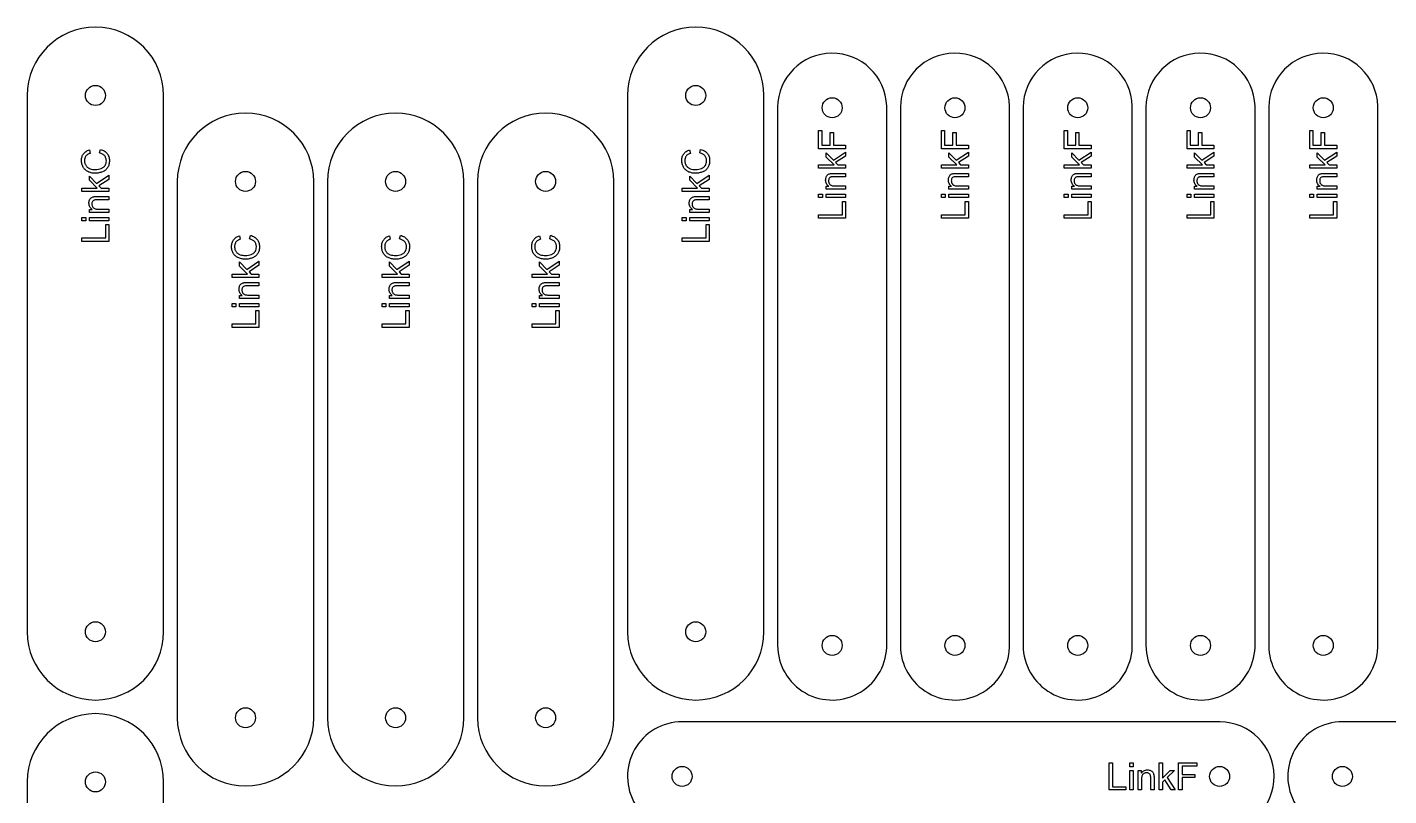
# Model space of a CAD drawing. Header units: millimetres. Extents: x 18 to 1181, y 18 to 1181.
# Drawn here: x 18 to 617, y 580 to 917 of the extents above; entities that cross this region are included whole.
import ezdxf

# ---------------------------------------------------------------- set-up
doc = ezdxf.new("R2010")
doc.units = ezdxf.units.MM
doc.layers.add('cut', color=5, linetype='Continuous', true_color=0x0000ff)
doc.layers.add('line engraving', color=1, linetype='Continuous', true_color=0xff0000)

msp = doc.modelspace()

# ---------------------------------------------------------------- linework, layer by layer
at = {"layer": 'cut', "color": 5, "true_color": 0x0000ff}
for points in [[(78, 887.4, 1), (18, 887.4), (18, 651.6, 1), (78, 651.6)], [(342, 887.4, 1), (282, 887.4), (282, 651.6, 1), (342, 651.6)], [(348, 645.6, 1.015779), (395.99, 646.35), (395.99, 882.73, 0.980982), (348, 882.2)], [(402, 645.6, 1.015779), (449.99, 646.35), (449.99, 882.73, 0.980982), (402, 882.2)], [(456, 645.6, 1.015779), (503.99, 646.35), (503.99, 882.73, 0.980982), (456, 882.2)], [(510, 645.6, 1.015779), (557.99, 646.35), (557.99, 882.73, 0.980982), (510, 882.2)], [(564, 645.6, 1.015779), (611.99, 646.35), (611.99, 882.73, 0.980982), (564, 882.2)], [(144, 849.6, 1), (84, 849.6), (84, 613.8, 1), (144, 613.8)], [(210, 849.6, 1), (150, 849.6), (150, 613.8, 1), (210, 613.8)], [(276, 849.6, 1), (216, 849.6), (216, 613.8, 1), (276, 613.8)], [(78, 585.6, 1), (18, 585.6), (18, 349.8, 1), (78, 349.8)], [(306, 612, 1.015779), (306.75, 564.01), (543.13, 564.01, 0.980982), (542.6, 612)], [(596.4, 612, 1.015779), (597.15, 564.01), (833.53, 564.01, 0.980982), (833, 612)]]:
    msp.add_lwpolyline(points, format="xyb", close=True, dxfattribs=at)
for centre in [(48, 887.4), (312, 887.4), (372, 882), (426, 882), (480, 882), (534, 882), (588, 882), (114, 849.6), (180, 849.6), (246, 849.6), (48, 651.6), (312, 651.6), (372, 645.6), (426, 645.6), (480, 645.6), (534, 645.6), (588, 645.6), (114, 613.8), (180, 613.8), (246, 613.8), (48, 585.6), (306, 588), (542.4, 588), (596.4, 588)]:
    msp.add_circle(centre, 4.4, dxfattribs=at)
at = {"layer": 'line engraving', "color": 1, "true_color": 0xff0000}
for points in [[(377.93, 863.94), (366.07, 863.94), (366.07, 871.94), (367.47, 871.94), (367.47, 865.51), (371.14, 865.51), (371.14, 871.08), (372.54, 871.08), (372.54, 865.51), (377.93, 865.51), (377.93, 863.94)], [(431.93, 863.94), (420.07, 863.94), (420.07, 871.94), (421.47, 871.94), (421.47, 865.51), (425.14, 865.51), (425.14, 871.08), (426.54, 871.08), (426.54, 865.51), (431.93, 865.51), (431.93, 863.94)], [(485.93, 863.94), (474.07, 863.94), (474.07, 871.94), (475.47, 871.94), (475.47, 865.51), (479.14, 865.51), (479.14, 871.08), (480.54, 871.08), (480.54, 865.51), (485.93, 865.51), (485.93, 863.94)], [(539.93, 863.94), (528.07, 863.94), (528.07, 871.94), (529.47, 871.94), (529.47, 865.51), (533.14, 865.51), (533.14, 871.08), (534.54, 871.08), (534.54, 865.51), (539.93, 865.51), (539.93, 863.94)], [(593.93, 863.94), (582.07, 863.94), (582.07, 871.94), (583.47, 871.94), (583.47, 865.51), (587.14, 865.51), (587.14, 871.08), (588.54, 871.08), (588.54, 865.51), (593.93, 865.51), (593.93, 863.94)], [(49.77, 862.12), (50.17, 863.69), (50.64, 863.56), (51.08, 863.4), (51.49, 863.21), (51.87, 863), (52.23, 862.77), (52.55, 862.51), (52.85, 862.23), (53.12, 861.92), (53.35, 861.59), (53.56, 861.24), (53.74, 860.88), (53.88, 860.49), (53.99, 860.09), (54.07, 859.67), (54.12, 859.24), (54.13, 858.78), (54.12, 858.32), (54.08, 857.87), (54.02, 857.45), (53.94, 857.05), (53.83, 856.67), (53.69, 856.31), (53.53, 855.98), (53.35, 855.67), (53.15, 855.37), (52.92, 855.1), (52.67, 854.85), (52.4, 854.61), (52.1, 854.39), (51.79, 854.19), (51.45, 854), (51.09, 853.84), (50.72, 853.69), (50.34, 853.56), (49.95, 853.46), (49.56, 853.37), (49.15, 853.3), (48.75, 853.25), (48.33, 853.22), (47.91, 853.21), (47.46, 853.22), (47.01, 853.25), (46.59, 853.31), (46.18, 853.39), (45.78, 853.49), (45.4, 853.61), (45.03, 853.75), (44.68, 853.92), (44.34, 854.1), (44.03, 854.31), (43.74, 854.53), (43.47, 854.78), (43.21, 855.04), (42.98, 855.32), (42.77, 855.62), (42.58, 855.93), (42.42, 856.26), (42.27, 856.6), (42.15, 856.95), (42.05, 857.3), (41.97, 857.67), (41.91, 858.04), (41.88, 858.42), (41.87, 858.81), (41.88, 859.24), (41.92, 859.66), (42, 860.06), (42.09, 860.45), (42.22, 860.81), (42.38, 861.16), (42.56, 861.49), (42.77, 861.8), (43.01, 862.09), (43.27, 862.36), (43.56, 862.61), (43.86, 862.83), (44.19, 863.03), (44.55, 863.21), (44.92, 863.36), (45.32, 863.49), (45.69, 861.95), (45.37, 861.84), (45.08, 861.72), (44.81, 861.59), (44.57, 861.44), (44.34, 861.29), (44.14, 861.12), (43.96, 860.94), (43.8, 860.75), (43.66, 860.55), (43.54, 860.33), (43.44, 860.1), (43.36, 859.86), (43.29, 859.61), (43.25, 859.35), (43.22, 859.07), (43.21, 858.78), (43.22, 858.44), (43.25, 858.12), (43.3, 857.81), (43.37, 857.52), (43.47, 857.24), (43.58, 856.98), (43.71, 856.73), (43.87, 856.49), (44.04, 856.27), (44.22, 856.07), (44.42, 855.88), (44.63, 855.71), (44.86, 855.56), (45.1, 855.42), (45.36, 855.3), (45.63, 855.2), (46.18, 855.04), (46.75, 854.92), (47.32, 854.85), (47.9, 854.83), (48.64, 854.86), (49.32, 854.94), (49.96, 855.08), (50.54, 855.27), (50.82, 855.39), (51.07, 855.52), (51.31, 855.67), (51.53, 855.83), (51.73, 856.01), (51.92, 856.21), (52.08, 856.42), (52.23, 856.64), (52.48, 857.11), (52.65, 857.61), (52.75, 858.12), (52.79, 858.65), (52.78, 858.98), (52.74, 859.29), (52.68, 859.59), (52.6, 859.87), (52.49, 860.14), (52.36, 860.4), (52.21, 860.65), (52.03, 860.89), (51.83, 861.11), (51.6, 861.31), (51.35, 861.49), (51.08, 861.65), (50.79, 861.8), (50.47, 861.93), (50.13, 862.03), (49.77, 862.12)], [(313.77, 862.12), (314.17, 863.69), (314.64, 863.56), (315.08, 863.4), (315.49, 863.21), (315.87, 863), (316.23, 862.77), (316.55, 862.51), (316.85, 862.23), (317.12, 861.92), (317.35, 861.59), (317.56, 861.24), (317.74, 860.88), (317.88, 860.49), (317.99, 860.09), (318.07, 859.67), (318.12, 859.24), (318.13, 858.78), (318.12, 858.32), (318.08, 857.87), (318.02, 857.45), (317.94, 857.05), (317.83, 856.67), (317.69, 856.31), (317.53, 855.98), (317.35, 855.67), (317.15, 855.37), (316.92, 855.1), (316.67, 854.85), (316.4, 854.61), (316.1, 854.39), (315.79, 854.19), (315.45, 854), (315.09, 853.84), (314.72, 853.69), (314.34, 853.56), (313.95, 853.46), (313.56, 853.37), (313.15, 853.3), (312.75, 853.25), (312.33, 853.22), (311.91, 853.21), (311.46, 853.22), (311.01, 853.25), (310.59, 853.31), (310.18, 853.39), (309.78, 853.49), (309.4, 853.61), (309.03, 853.75), (308.68, 853.92), (308.34, 854.1), (308.03, 854.31), (307.74, 854.53), (307.47, 854.78), (307.21, 855.04), (306.98, 855.32), (306.77, 855.62), (306.58, 855.93), (306.42, 856.26), (306.27, 856.6), (306.15, 856.95), (306.05, 857.3), (305.97, 857.67), (305.91, 858.04), (305.88, 858.42), (305.87, 858.81), (305.88, 859.24), (305.92, 859.66), (306, 860.06), (306.09, 860.45), (306.22, 860.81), (306.38, 861.16), (306.56, 861.49), (306.77, 861.8), (307.01, 862.09), (307.27, 862.36), (307.56, 862.61), (307.86, 862.83), (308.19, 863.03), (308.55, 863.21), (308.92, 863.36), (309.32, 863.49), (309.69, 861.95), (309.37, 861.84), (309.08, 861.72), (308.81, 861.59), (308.57, 861.44), (308.34, 861.29), (308.14, 861.12), (307.96, 860.94), (307.8, 860.75), (307.66, 860.55), (307.54, 860.33), (307.44, 860.1), (307.36, 859.86), (307.29, 859.61), (307.25, 859.35), (307.22, 859.07), (307.21, 858.78), (307.22, 858.44), (307.25, 858.12), (307.3, 857.81), (307.37, 857.52), (307.47, 857.24), (307.58, 856.98), (307.71, 856.73), (307.87, 856.49), (308.04, 856.27), (308.22, 856.07), (308.42, 855.88), (308.63, 855.71), (308.86, 855.56), (309.1, 855.42), (309.36, 855.3), (309.63, 855.2), (310.18, 855.04), (310.75, 854.92), (311.32, 854.85), (311.9, 854.83), (312.64, 854.86), (313.32, 854.94), (313.96, 855.08), (314.54, 855.27), (314.82, 855.39), (315.07, 855.52), (315.31, 855.67), (315.53, 855.83), (315.73, 856.01), (315.92, 856.21), (316.08, 856.42), (316.23, 856.64), (316.48, 857.11), (316.65, 857.61), (316.75, 858.12), (316.79, 858.65), (316.78, 858.98), (316.74, 859.29), (316.68, 859.59), (316.6, 859.87), (316.49, 860.14), (316.36, 860.4), (316.21, 860.65), (316.03, 860.89), (315.83, 861.11), (315.6, 861.31), (315.35, 861.49), (315.08, 861.65), (314.79, 861.8), (314.47, 861.93), (314.13, 862.03), (313.77, 862.12)], [(377.93, 855.4), (366.07, 855.4), (366.07, 856.86), (372.83, 856.86), (369.34, 860.3), (369.34, 862.19), (372.53, 858.9), (377.93, 862.52), (377.93, 860.72), (373.54, 857.88), (374.52, 856.86), (377.93, 856.86), (377.93, 855.4)], [(431.93, 855.4), (420.07, 855.4), (420.07, 856.86), (426.83, 856.86), (423.34, 860.3), (423.34, 862.19), (426.53, 858.9), (431.93, 862.52), (431.93, 860.72), (427.54, 857.88), (428.52, 856.86), (431.93, 856.86), (431.93, 855.4)], [(485.93, 855.4), (474.07, 855.4), (474.07, 856.86), (480.83, 856.86), (477.34, 860.3), (477.34, 862.19), (480.53, 858.9), (485.93, 862.52), (485.93, 860.72), (481.54, 857.88), (482.52, 856.86), (485.93, 856.86), (485.93, 855.4)], [(539.93, 855.4), (528.07, 855.4), (528.07, 856.86), (534.83, 856.86), (531.34, 860.3), (531.34, 862.19), (534.53, 858.9), (539.93, 862.52), (539.93, 860.72), (535.54, 857.88), (536.52, 856.86), (539.93, 856.86), (539.93, 855.4)], [(593.93, 855.4), (582.07, 855.4), (582.07, 856.86), (588.83, 856.86), (585.34, 860.3), (585.34, 862.19), (588.53, 858.9), (593.93, 862.52), (593.93, 860.72), (589.54, 857.88), (590.52, 856.86), (593.93, 856.86), (593.93, 855.4)], [(53.93, 845.2), (42.07, 845.2), (42.07, 846.66), (48.83, 846.66), (45.34, 850.1), (45.34, 851.99), (48.53, 848.7), (53.93, 852.32), (53.93, 850.52), (49.54, 847.68), (50.52, 846.66), (53.93, 846.66), (53.93, 845.2)], [(317.93, 845.2), (306.07, 845.2), (306.07, 846.66), (312.83, 846.66), (309.34, 850.1), (309.34, 851.99), (312.53, 848.7), (317.93, 852.32), (317.93, 850.52), (313.54, 847.68), (314.52, 846.66), (317.93, 846.66), (317.93, 845.2)], [(377.93, 846.18), (369.34, 846.18), (369.34, 847.49), (370.56, 847.49), (370.23, 847.74), (369.94, 848.02), (369.7, 848.32), (369.5, 848.65), (369.34, 849), (369.23, 849.38), (369.17, 849.79), (369.14, 850.22), (369.16, 850.6), (369.21, 850.97), (369.3, 851.32), (369.42, 851.65), (369.57, 851.96), (369.75, 852.22), (369.94, 852.44), (370.16, 852.63), (370.39, 852.78), (370.65, 852.9), (370.93, 853), (371.23, 853.08), (371.47, 853.11), (371.79, 853.14), (372.18, 853.16), (372.65, 853.16), (377.93, 853.16), (377.93, 851.7), (372.7, 851.7), (372.29, 851.69), (371.93, 851.66), (371.62, 851.61), (371.37, 851.53), (371.16, 851.43), (370.98, 851.3), (370.81, 851.13), (370.67, 850.93), (370.55, 850.71), (370.47, 850.46), (370.42, 850.2), (370.41, 849.92), (370.42, 849.69), (370.44, 849.47), (370.49, 849.25), (370.55, 849.05), (370.64, 848.85), (370.74, 848.66), (370.86, 848.48), (371, 848.31), (371.16, 848.15), (371.36, 848.02), (371.59, 847.9), (371.85, 847.8), (372.15, 847.73), (372.48, 847.68), (372.84, 847.65), (373.24, 847.64), (377.93, 847.64), (377.93, 846.18)], [(431.93, 846.18), (423.34, 846.18), (423.34, 847.49), (424.56, 847.49), (424.23, 847.74), (423.94, 848.02), (423.7, 848.32), (423.5, 848.65), (423.34, 849), (423.23, 849.38), (423.17, 849.79), (423.14, 850.22), (423.16, 850.6), (423.21, 850.97), (423.3, 851.32), (423.42, 851.65), (423.57, 851.96), (423.75, 852.22), (423.94, 852.44), (424.16, 852.63), (424.39, 852.78), (424.65, 852.9), (424.93, 853), (425.23, 853.08), (425.47, 853.11), (425.79, 853.14), (426.18, 853.16), (426.65, 853.16), (431.93, 853.16), (431.93, 851.7), (426.7, 851.7), (426.29, 851.69), (425.93, 851.66), (425.62, 851.61), (425.37, 851.53), (425.16, 851.43), (424.98, 851.3), (424.81, 851.13), (424.67, 850.93), (424.55, 850.71), (424.47, 850.46), (424.42, 850.2), (424.41, 849.92), (424.42, 849.69), (424.44, 849.47), (424.49, 849.25), (424.55, 849.05), (424.64, 848.85), (424.74, 848.66), (424.86, 848.48), (425, 848.31), (425.16, 848.15), (425.36, 848.02), (425.59, 847.9), (425.85, 847.8), (426.15, 847.73), (426.48, 847.68), (426.84, 847.65), (427.24, 847.64), (431.93, 847.64), (431.93, 846.18)], [(485.93, 846.18), (477.34, 846.18), (477.34, 847.49), (478.56, 847.49), (478.23, 847.74), (477.94, 848.02), (477.7, 848.32), (477.5, 848.65), (477.34, 849), (477.23, 849.38), (477.17, 849.79), (477.14, 850.22), (477.16, 850.6), (477.21, 850.97), (477.3, 851.32), (477.42, 851.65), (477.57, 851.96), (477.75, 852.22), (477.94, 852.44), (478.16, 852.63), (478.39, 852.78), (478.65, 852.9), (478.93, 853), (479.23, 853.08), (479.47, 853.11), (479.79, 853.14), (480.18, 853.16), (480.65, 853.16), (485.93, 853.16), (485.93, 851.7), (480.7, 851.7), (480.29, 851.69), (479.93, 851.66), (479.62, 851.61), (479.37, 851.53), (479.16, 851.43), (478.98, 851.3), (478.81, 851.13), (478.67, 850.93), (478.55, 850.71), (478.47, 850.46), (478.42, 850.2), (478.41, 849.92), (478.42, 849.69), (478.44, 849.47), (478.49, 849.25), (478.55, 849.05), (478.64, 848.85), (478.74, 848.66), (478.86, 848.48), (479, 848.31), (479.16, 848.15), (479.36, 848.02), (479.59, 847.9), (479.85, 847.8), (480.15, 847.73), (480.48, 847.68), (480.84, 847.65), (481.24, 847.64), (485.93, 847.64), (485.93, 846.18)], [(539.93, 846.18), (531.34, 846.18), (531.34, 847.49), (532.56, 847.49), (532.23, 847.74), (531.94, 848.02), (531.7, 848.32), (531.5, 848.65), (531.34, 849), (531.23, 849.38), (531.17, 849.79), (531.14, 850.22), (531.16, 850.6), (531.21, 850.97), (531.3, 851.32), (531.42, 851.65), (531.57, 851.96), (531.75, 852.22), (531.94, 852.44), (532.16, 852.63), (532.39, 852.78), (532.65, 852.9), (532.93, 853), (533.23, 853.08), (533.47, 853.11), (533.79, 853.14), (534.18, 853.16), (534.65, 853.16), (539.93, 853.16), (539.93, 851.7), (534.7, 851.7), (534.29, 851.69), (533.93, 851.66), (533.62, 851.61), (533.37, 851.53), (533.16, 851.43), (532.98, 851.3), (532.81, 851.13), (532.67, 850.93), (532.55, 850.71), (532.47, 850.46), (532.42, 850.2), (532.41, 849.92), (532.42, 849.69), (532.44, 849.47), (532.49, 849.25), (532.55, 849.05), (532.64, 848.85), (532.74, 848.66), (532.86, 848.48), (533, 848.31), (533.16, 848.15), (533.36, 848.02), (533.59, 847.9), (533.85, 847.8), (534.15, 847.73), (534.48, 847.68), (534.84, 847.65), (535.24, 847.64), (539.93, 847.64), (539.93, 846.18)], [(593.93, 846.18), (585.34, 846.18), (585.34, 847.49), (586.56, 847.49), (586.23, 847.74), (585.94, 848.02), (585.7, 848.32), (585.5, 848.65), (585.34, 849), (585.23, 849.38), (585.17, 849.79), (585.14, 850.22), (585.16, 850.6), (585.21, 850.97), (585.3, 851.32), (585.42, 851.65), (585.57, 851.96), (585.75, 852.22), (585.94, 852.44), (586.16, 852.63), (586.39, 852.78), (586.65, 852.9), (586.93, 853), (587.23, 853.08), (587.47, 853.11), (587.79, 853.14), (588.18, 853.16), (588.65, 853.16), (593.93, 853.16), (593.93, 851.7), (588.7, 851.7), (588.29, 851.69), (587.93, 851.66), (587.62, 851.61), (587.37, 851.53), (587.16, 851.43), (586.98, 851.3), (586.81, 851.13), (586.67, 850.93), (586.55, 850.71), (586.47, 850.46), (586.42, 850.2), (586.41, 849.92), (586.42, 849.69), (586.44, 849.47), (586.49, 849.25), (586.55, 849.05), (586.64, 848.85), (586.74, 848.66), (586.86, 848.48), (587, 848.31), (587.16, 848.15), (587.36, 848.02), (587.59, 847.9), (587.85, 847.8), (588.15, 847.73), (588.48, 847.68), (588.84, 847.65), (589.24, 847.64), (593.93, 847.64), (593.93, 846.18)], [(53.93, 835.98), (45.34, 835.98), (45.34, 837.29), (46.56, 837.29), (46.23, 837.54), (45.94, 837.82), (45.7, 838.12), (45.5, 838.45), (45.34, 838.8), (45.23, 839.18), (45.17, 839.59), (45.14, 840.02), (45.16, 840.4), (45.21, 840.77), (45.3, 841.12), (45.42, 841.45), (45.57, 841.76), (45.75, 842.02), (45.94, 842.24), (46.16, 842.43), (46.39, 842.58), (46.65, 842.7), (46.93, 842.8), (47.23, 842.88), (47.47, 842.92), (47.79, 842.94), (48.18, 842.96), (48.65, 842.96), (53.93, 842.96), (53.93, 841.5), (48.7, 841.5), (48.29, 841.49), (47.93, 841.46), (47.62, 841.41), (47.37, 841.33), (47.16, 841.23), (46.98, 841.1), (46.81, 840.93), (46.67, 840.73), (46.55, 840.51), (46.47, 840.26), (46.42, 840), (46.41, 839.72), (46.42, 839.49), (46.44, 839.27), (46.49, 839.05), (46.55, 838.85), (46.64, 838.65), (46.74, 838.46), (46.86, 838.28), (47, 838.11), (47.16, 837.95), (47.36, 837.82), (47.59, 837.7), (47.85, 837.6), (48.15, 837.53), (48.48, 837.48), (48.84, 837.45), (49.24, 837.44), (53.93, 837.44), (53.93, 835.98)], [(317.93, 835.98), (309.34, 835.98), (309.34, 837.29), (310.56, 837.29), (310.23, 837.54), (309.94, 837.82), (309.7, 838.12), (309.5, 838.45), (309.34, 838.8), (309.23, 839.18), (309.17, 839.59), (309.14, 840.02), (309.16, 840.4), (309.21, 840.77), (309.3, 841.12), (309.42, 841.45), (309.57, 841.76), (309.75, 842.02), (309.94, 842.24), (310.16, 842.43), (310.39, 842.58), (310.65, 842.7), (310.93, 842.8), (311.23, 842.88), (311.47, 842.92), (311.79, 842.94), (312.18, 842.96), (312.65, 842.96), (317.93, 842.96), (317.93, 841.5), (312.7, 841.5), (312.29, 841.49), (311.93, 841.46), (311.62, 841.41), (311.37, 841.33), (311.16, 841.23), (310.98, 841.1), (310.81, 840.93), (310.67, 840.73), (310.55, 840.51), (310.47, 840.26), (310.42, 840), (310.41, 839.72), (310.42, 839.49), (310.44, 839.27), (310.49, 839.05), (310.55, 838.85), (310.64, 838.65), (310.74, 838.46), (310.86, 838.28), (311, 838.11), (311.16, 837.95), (311.36, 837.82), (311.59, 837.7), (311.85, 837.6), (312.15, 837.53), (312.48, 837.48), (312.84, 837.45), (313.24, 837.44), (317.93, 837.44), (317.93, 835.98)], [(367.74, 842.51), (366.07, 842.51), (366.07, 843.96), (367.74, 843.96), (367.74, 842.51)], [(377.93, 833.41), (366.07, 833.41), (366.07, 834.97), (376.53, 834.97), (376.53, 840.82), (377.93, 840.82), (377.93, 833.41)], [(377.93, 842.51), (369.34, 842.51), (369.34, 843.96), (377.93, 843.96), (377.93, 842.51)], [(421.74, 842.51), (420.07, 842.51), (420.07, 843.96), (421.74, 843.96), (421.74, 842.51)], [(431.93, 833.41), (420.07, 833.41), (420.07, 834.97), (430.53, 834.97), (430.53, 840.82), (431.93, 840.82), (431.93, 833.41)], [(431.93, 842.51), (423.34, 842.51), (423.34, 843.96), (431.93, 843.96), (431.93, 842.51)], [(475.74, 842.51), (474.07, 842.51), (474.07, 843.96), (475.74, 843.96), (475.74, 842.51)], [(485.93, 833.41), (474.07, 833.41), (474.07, 834.97), (484.53, 834.97), (484.53, 840.82), (485.93, 840.82), (485.93, 833.41)], [(485.93, 842.51), (477.34, 842.51), (477.34, 843.96), (485.93, 843.96), (485.93, 842.51)], [(529.75, 842.51), (528.07, 842.51), (528.07, 843.96), (529.75, 843.96), (529.75, 842.51)], [(539.93, 833.41), (528.07, 833.41), (528.07, 834.97), (538.53, 834.97), (538.53, 840.82), (539.93, 840.82), (539.93, 833.41)], [(539.93, 842.51), (531.34, 842.51), (531.34, 843.96), (539.93, 843.96), (539.93, 842.51)], [(583.75, 842.51), (582.07, 842.51), (582.07, 843.96), (583.75, 843.96), (583.75, 842.51)], [(593.93, 833.41), (582.07, 833.41), (582.07, 834.97), (592.53, 834.97), (592.53, 840.82), (593.93, 840.82), (593.93, 833.41)], [(593.93, 842.51), (585.34, 842.51), (585.34, 843.96), (593.93, 843.96), (593.93, 842.51)], [(43.74, 832.31), (42.07, 832.31), (42.07, 833.76), (43.74, 833.76), (43.74, 832.31)], [(53.93, 832.31), (45.34, 832.31), (45.34, 833.76), (53.93, 833.76), (53.93, 832.31)], [(307.74, 832.31), (306.07, 832.31), (306.07, 833.76), (307.74, 833.76), (307.74, 832.31)], [(317.93, 832.31), (309.34, 832.31), (309.34, 833.76), (317.93, 833.76), (317.93, 832.31)], [(53.93, 823.21), (42.07, 823.21), (42.07, 824.78), (52.53, 824.78), (52.53, 830.62), (53.93, 830.62), (53.93, 823.21)], [(317.93, 823.21), (306.07, 823.21), (306.07, 824.78), (316.53, 824.78), (316.53, 830.62), (317.93, 830.62), (317.93, 823.21)], [(115.77, 824.32), (116.17, 825.89), (116.64, 825.76), (117.08, 825.6), (117.49, 825.41), (117.87, 825.2), (118.23, 824.97), (118.55, 824.71), (118.85, 824.43), (119.12, 824.12), (119.35, 823.79), (119.56, 823.44), (119.74, 823.08), (119.88, 822.69), (119.99, 822.29), (120.07, 821.87), (120.12, 821.44), (120.13, 820.98), (120.12, 820.52), (120.08, 820.07), (120.02, 819.65), (119.94, 819.25), (119.83, 818.87), (119.69, 818.51), (119.53, 818.18), (119.35, 817.87), (119.15, 817.57), (118.92, 817.3), (118.67, 817.05), (118.4, 816.81), (118.1, 816.59), (117.79, 816.39), (117.45, 816.2), (117.09, 816.04), (116.72, 815.89), (116.34, 815.76), (115.95, 815.66), (115.56, 815.57), (115.15, 815.5), (114.75, 815.45), (114.33, 815.42), (113.91, 815.41), (113.46, 815.42), (113.01, 815.45), (112.59, 815.51), (112.18, 815.59), (111.78, 815.69), (111.4, 815.81), (111.03, 815.95), (110.68, 816.12), (110.34, 816.3), (110.03, 816.51), (109.74, 816.73), (109.47, 816.98), (109.21, 817.24), (108.98, 817.52), (108.77, 817.82), (108.58, 818.13), (108.42, 818.46), (108.27, 818.8), (108.15, 819.15), (108.05, 819.5), (107.97, 819.87), (107.91, 820.24), (107.88, 820.62), (107.87, 821.01), (107.88, 821.44), (107.92, 821.86), (108, 822.26), (108.09, 822.65), (108.22, 823.01), (108.38, 823.36), (108.56, 823.69), (108.77, 824), (109.01, 824.29), (109.27, 824.56), (109.56, 824.81), (109.86, 825.03), (110.19, 825.23), (110.55, 825.41), (110.92, 825.56), (111.32, 825.69), (111.69, 824.15), (111.37, 824.04), (111.08, 823.92), (110.81, 823.79), (110.57, 823.64), (110.34, 823.49), (110.14, 823.32), (109.96, 823.14), (109.8, 822.95), (109.66, 822.75), (109.54, 822.53), (109.44, 822.3), (109.36, 822.06), (109.29, 821.81), (109.25, 821.55), (109.22, 821.27), (109.21, 820.98), (109.22, 820.64), (109.25, 820.32), (109.3, 820.01), (109.37, 819.72), (109.47, 819.44), (109.58, 819.18), (109.71, 818.93), (109.87, 818.69), (110.04, 818.47), (110.22, 818.27), (110.42, 818.08), (110.63, 817.91), (110.86, 817.76), (111.1, 817.62), (111.36, 817.5), (111.63, 817.4), (112.18, 817.24), (112.75, 817.12), (113.32, 817.05), (113.9, 817.03), (114.64, 817.06), (115.32, 817.14), (115.96, 817.28), (116.54, 817.47), (116.82, 817.59), (117.07, 817.72), (117.31, 817.87), (117.53, 818.03), (117.73, 818.21), (117.92, 818.41), (118.08, 818.62), (118.23, 818.84), (118.48, 819.31), (118.65, 819.81), (118.75, 820.32), (118.79, 820.85), (118.78, 821.18), (118.74, 821.49), (118.68, 821.79), (118.6, 822.07), (118.49, 822.34), (118.36, 822.6), (118.21, 822.85), (118.03, 823.09), (117.83, 823.31), (117.6, 823.51), (117.35, 823.69), (117.08, 823.85), (116.79, 824), (116.47, 824.13), (116.13, 824.23), (115.77, 824.32)], [(181.77, 824.32), (182.17, 825.89), (182.64, 825.76), (183.08, 825.6), (183.49, 825.41), (183.87, 825.2), (184.23, 824.97), (184.55, 824.71), (184.85, 824.43), (185.12, 824.12), (185.35, 823.79), (185.56, 823.44), (185.74, 823.08), (185.88, 822.69), (185.99, 822.29), (186.07, 821.87), (186.12, 821.44), (186.13, 820.98), (186.12, 820.52), (186.08, 820.07), (186.02, 819.65), (185.94, 819.25), (185.83, 818.87), (185.69, 818.51), (185.53, 818.18), (185.35, 817.87), (185.15, 817.57), (184.92, 817.3), (184.67, 817.05), (184.4, 816.81), (184.1, 816.59), (183.79, 816.39), (183.45, 816.2), (183.09, 816.04), (182.72, 815.89), (182.34, 815.76), (181.95, 815.66), (181.56, 815.57), (181.15, 815.5), (180.75, 815.45), (180.33, 815.42), (179.91, 815.41), (179.46, 815.42), (179.01, 815.45), (178.59, 815.51), (178.18, 815.59), (177.78, 815.69), (177.4, 815.81), (177.03, 815.95), (176.68, 816.12), (176.34, 816.3), (176.03, 816.51), (175.74, 816.73), (175.47, 816.98), (175.21, 817.24), (174.98, 817.52), (174.77, 817.82), (174.58, 818.13), (174.42, 818.46), (174.27, 818.8), (174.15, 819.15), (174.05, 819.5), (173.97, 819.87), (173.91, 820.24), (173.88, 820.62), (173.87, 821.01), (173.88, 821.44), (173.92, 821.86), (174, 822.26), (174.09, 822.65), (174.22, 823.01), (174.38, 823.36), (174.56, 823.69), (174.77, 824), (175.01, 824.29), (175.27, 824.56), (175.56, 824.81), (175.86, 825.03), (176.19, 825.23), (176.55, 825.41), (176.92, 825.56), (177.32, 825.69), (177.69, 824.15), (177.37, 824.04), (177.08, 823.92), (176.81, 823.79), (176.57, 823.64), (176.34, 823.49), (176.14, 823.32), (175.96, 823.14), (175.8, 822.95), (175.66, 822.75), (175.54, 822.53), (175.44, 822.3), (175.36, 822.06), (175.29, 821.81), (175.25, 821.55), (175.22, 821.27), (175.21, 820.98), (175.22, 820.64), (175.25, 820.32), (175.3, 820.01), (175.37, 819.72), (175.47, 819.44), (175.58, 819.18), (175.71, 818.93), (175.87, 818.69), (176.04, 818.47), (176.22, 818.27), (176.42, 818.08), (176.63, 817.91), (176.86, 817.76), (177.1, 817.62), (177.36, 817.5), (177.63, 817.4), (178.18, 817.24), (178.75, 817.12), (179.32, 817.05), (179.9, 817.03), (180.64, 817.06), (181.32, 817.14), (181.96, 817.28), (182.54, 817.47), (182.82, 817.59), (183.07, 817.72), (183.31, 817.87), (183.53, 818.03), (183.73, 818.21), (183.92, 818.41), (184.08, 818.62), (184.23, 818.84), (184.48, 819.31), (184.65, 819.81), (184.75, 820.32), (184.79, 820.85), (184.78, 821.18), (184.74, 821.49), (184.68, 821.79), (184.6, 822.07), (184.49, 822.34), (184.36, 822.6), (184.21, 822.85), (184.03, 823.09), (183.83, 823.31), (183.6, 823.51), (183.35, 823.69), (183.08, 823.85), (182.79, 824), (182.47, 824.13), (182.13, 824.23), (181.77, 824.32)], [(247.77, 824.32), (248.17, 825.89), (248.64, 825.76), (249.08, 825.6), (249.49, 825.41), (249.87, 825.2), (250.23, 824.97), (250.55, 824.71), (250.85, 824.43), (251.12, 824.12), (251.35, 823.79), (251.56, 823.44), (251.74, 823.08), (251.88, 822.69), (251.99, 822.29), (252.07, 821.87), (252.12, 821.44), (252.13, 820.98), (252.12, 820.52), (252.08, 820.07), (252.02, 819.65), (251.94, 819.25), (251.83, 818.87), (251.69, 818.51), (251.53, 818.18), (251.35, 817.87), (251.15, 817.57), (250.92, 817.3), (250.67, 817.05), (250.4, 816.81), (250.1, 816.59), (249.79, 816.39), (249.45, 816.2), (249.09, 816.04), (248.72, 815.89), (248.34, 815.76), (247.95, 815.66), (247.56, 815.57), (247.15, 815.5), (246.75, 815.45), (246.33, 815.42), (245.91, 815.41), (245.46, 815.42), (245.01, 815.45), (244.59, 815.51), (244.18, 815.59), (243.78, 815.69), (243.4, 815.81), (243.03, 815.95), (242.68, 816.12), (242.34, 816.3), (242.03, 816.51), (241.74, 816.73), (241.47, 816.98), (241.21, 817.24), (240.98, 817.52), (240.77, 817.82), (240.58, 818.13), (240.42, 818.46), (240.27, 818.8), (240.15, 819.15), (240.05, 819.5), (239.97, 819.87), (239.91, 820.24), (239.88, 820.62), (239.87, 821.01), (239.88, 821.44), (239.92, 821.86), (240, 822.26), (240.09, 822.65), (240.22, 823.01), (240.38, 823.36), (240.56, 823.69), (240.77, 824), (241.01, 824.29), (241.27, 824.56), (241.56, 824.81), (241.86, 825.03), (242.19, 825.23), (242.55, 825.41), (242.92, 825.56), (243.32, 825.69), (243.69, 824.15), (243.37, 824.04), (243.08, 823.92), (242.81, 823.79), (242.57, 823.64), (242.34, 823.49), (242.14, 823.32), (241.96, 823.14), (241.8, 822.95), (241.66, 822.75), (241.54, 822.53), (241.44, 822.3), (241.36, 822.06), (241.29, 821.81), (241.25, 821.55), (241.22, 821.27), (241.21, 820.98), (241.22, 820.64), (241.25, 820.32), (241.3, 820.01), (241.37, 819.72), (241.47, 819.44), (241.58, 819.18), (241.71, 818.93), (241.87, 818.69), (242.04, 818.47), (242.22, 818.27), (242.42, 818.08), (242.63, 817.91), (242.86, 817.76), (243.1, 817.62), (243.36, 817.5), (243.63, 817.4), (244.18, 817.24), (244.75, 817.12), (245.32, 817.05), (245.9, 817.03), (246.64, 817.06), (247.32, 817.14), (247.96, 817.28), (248.54, 817.47), (248.82, 817.59), (249.07, 817.72), (249.31, 817.87), (249.53, 818.03), (249.73, 818.21), (249.92, 818.41), (250.08, 818.62), (250.23, 818.84), (250.48, 819.31), (250.65, 819.81), (250.75, 820.32), (250.79, 820.85), (250.78, 821.18), (250.74, 821.49), (250.68, 821.79), (250.6, 822.07), (250.49, 822.34), (250.36, 822.6), (250.21, 822.85), (250.03, 823.09), (249.83, 823.31), (249.6, 823.51), (249.35, 823.69), (249.08, 823.85), (248.79, 824), (248.47, 824.13), (248.13, 824.23), (247.77, 824.32)], [(119.93, 807.4), (108.07, 807.4), (108.07, 808.86), (114.83, 808.86), (111.34, 812.3), (111.34, 814.19), (114.53, 810.9), (119.93, 814.52), (119.93, 812.72), (115.54, 809.88), (116.52, 808.86), (119.93, 808.86), (119.93, 807.4)], [(185.93, 807.4), (174.07, 807.4), (174.07, 808.86), (180.83, 808.86), (177.34, 812.3), (177.34, 814.19), (180.53, 810.9), (185.93, 814.52), (185.93, 812.72), (181.54, 809.88), (182.52, 808.86), (185.93, 808.86), (185.93, 807.4)], [(251.93, 807.4), (240.07, 807.4), (240.07, 808.86), (246.83, 808.86), (243.34, 812.3), (243.34, 814.19), (246.53, 810.9), (251.93, 814.52), (251.93, 812.72), (247.54, 809.88), (248.52, 808.86), (251.93, 808.86), (251.93, 807.4)], [(119.93, 798.18), (111.34, 798.18), (111.34, 799.49), (112.56, 799.49), (112.23, 799.74), (111.94, 800.02), (111.7, 800.32), (111.5, 800.65), (111.34, 801), (111.23, 801.38), (111.17, 801.79), (111.14, 802.22), (111.16, 802.6), (111.21, 802.97), (111.3, 803.32), (111.42, 803.65), (111.57, 803.96), (111.75, 804.22), (111.94, 804.44), (112.16, 804.63), (112.39, 804.78), (112.65, 804.9), (112.93, 805), (113.23, 805.08), (113.47, 805.12), (113.79, 805.14), (114.18, 805.16), (114.65, 805.16), (119.93, 805.16), (119.93, 803.7), (114.7, 803.7), (114.29, 803.69), (113.93, 803.66), (113.62, 803.61), (113.37, 803.53), (113.16, 803.43), (112.98, 803.3), (112.81, 803.13), (112.67, 802.93), (112.55, 802.71), (112.47, 802.46), (112.42, 802.2), (112.41, 801.92), (112.42, 801.69), (112.44, 801.47), (112.49, 801.25), (112.55, 801.05), (112.64, 800.85), (112.74, 800.66), (112.86, 800.48), (113, 800.31), (113.16, 800.15), (113.36, 800.02), (113.59, 799.9), (113.85, 799.8), (114.15, 799.73), (114.48, 799.68), (114.84, 799.65), (115.24, 799.64), (119.93, 799.64), (119.93, 798.18)], [(185.93, 798.18), (177.34, 798.18), (177.34, 799.49), (178.56, 799.49), (178.23, 799.74), (177.94, 800.02), (177.7, 800.32), (177.5, 800.65), (177.34, 801), (177.23, 801.38), (177.17, 801.79), (177.14, 802.22), (177.16, 802.6), (177.21, 802.97), (177.3, 803.32), (177.42, 803.65), (177.57, 803.96), (177.75, 804.22), (177.94, 804.44), (178.16, 804.63), (178.39, 804.78), (178.65, 804.9), (178.93, 805), (179.23, 805.08), (179.47, 805.12), (179.79, 805.14), (180.18, 805.16), (180.65, 805.16), (185.93, 805.16), (185.93, 803.7), (180.7, 803.7), (180.29, 803.69), (179.93, 803.66), (179.62, 803.61), (179.37, 803.53), (179.16, 803.43), (178.98, 803.3), (178.81, 803.13), (178.67, 802.93), (178.55, 802.71), (178.47, 802.46), (178.42, 802.2), (178.41, 801.92), (178.42, 801.69), (178.44, 801.47), (178.49, 801.25), (178.55, 801.05), (178.64, 800.85), (178.74, 800.66), (178.86, 800.48), (179, 800.31), (179.16, 800.15), (179.36, 800.02), (179.59, 799.9), (179.85, 799.8), (180.15, 799.73), (180.48, 799.68), (180.84, 799.65), (181.24, 799.64), (185.93, 799.64), (185.93, 798.18)], [(251.93, 798.18), (243.34, 798.18), (243.34, 799.49), (244.56, 799.49), (244.23, 799.74), (243.94, 800.02), (243.7, 800.32), (243.5, 800.65), (243.34, 801), (243.23, 801.38), (243.17, 801.79), (243.14, 802.22), (243.16, 802.6), (243.21, 802.97), (243.3, 803.32), (243.42, 803.65), (243.57, 803.96), (243.75, 804.22), (243.94, 804.44), (244.16, 804.63), (244.39, 804.78), (244.65, 804.9), (244.93, 805), (245.23, 805.08), (245.47, 805.12), (245.79, 805.14), (246.18, 805.16), (246.65, 805.16), (251.93, 805.16), (251.93, 803.7), (246.7, 803.7), (246.29, 803.69), (245.93, 803.66), (245.62, 803.61), (245.37, 803.53), (245.16, 803.43), (244.98, 803.3), (244.81, 803.13), (244.67, 802.93), (244.55, 802.71), (244.47, 802.46), (244.42, 802.2), (244.41, 801.92), (244.42, 801.69), (244.44, 801.47), (244.49, 801.25), (244.55, 801.05), (244.64, 800.85), (244.74, 800.66), (244.86, 800.48), (245, 800.31), (245.16, 800.15), (245.36, 800.02), (245.59, 799.9), (245.85, 799.8), (246.15, 799.73), (246.48, 799.68), (246.84, 799.65), (247.24, 799.64), (251.93, 799.64), (251.93, 798.18)], [(109.74, 794.51), (108.07, 794.51), (108.07, 795.96), (109.74, 795.96), (109.74, 794.51)], [(119.93, 785.41), (108.07, 785.41), (108.07, 786.98), (118.53, 786.98), (118.53, 792.82), (119.93, 792.82), (119.93, 785.41)], [(119.93, 794.51), (111.34, 794.51), (111.34, 795.96), (119.93, 795.96), (119.93, 794.51)], [(175.74, 794.51), (174.07, 794.51), (174.07, 795.96), (175.74, 795.96), (175.74, 794.51)], [(185.93, 785.41), (174.07, 785.41), (174.07, 786.98), (184.53, 786.98), (184.53, 792.82), (185.93, 792.82), (185.93, 785.41)], [(185.93, 794.51), (177.34, 794.51), (177.34, 795.96), (185.93, 795.96), (185.93, 794.51)], [(241.74, 794.51), (240.07, 794.51), (240.07, 795.96), (241.74, 795.96), (241.74, 794.51)], [(251.93, 785.41), (240.07, 785.41), (240.07, 786.98), (250.53, 786.98), (250.53, 792.82), (251.93, 792.82), (251.93, 785.41)], [(251.93, 794.51), (243.34, 794.51), (243.34, 795.96), (251.93, 795.96), (251.93, 794.51)], [(493.81, 582.07), (493.81, 593.93), (495.37, 593.93), (495.37, 583.47), (501.22, 583.47), (501.22, 582.07), (493.81, 582.07)], [(502.91, 592.26), (502.91, 593.93), (504.36, 593.93), (504.36, 592.26), (502.91, 592.26)], [(515.8, 582.07), (515.8, 593.93), (517.26, 593.93), (517.26, 587.17), (520.7, 590.66), (522.59, 590.66), (519.3, 587.47), (522.92, 582.07), (521.12, 582.07), (518.28, 586.46), (517.26, 585.48), (517.26, 582.07), (515.8, 582.07)], [(524.34, 582.07), (524.34, 593.93), (532.34, 593.93), (532.34, 592.53), (525.91, 592.53), (525.91, 588.86), (531.48, 588.86), (531.48, 587.46), (525.91, 587.46), (525.91, 582.07), (524.34, 582.07)], [(502.91, 582.07), (502.91, 590.66), (504.36, 590.66), (504.36, 582.07), (502.91, 582.07)], [(506.58, 582.07), (506.58, 590.66), (507.89, 590.66), (507.89, 589.44), (508.14, 589.77), (508.42, 590.06), (508.72, 590.3), (509.05, 590.5), (509.4, 590.66), (509.78, 590.77), (510.19, 590.83), (510.62, 590.86), (511, 590.84), (511.37, 590.79), (511.72, 590.7), (512.05, 590.58), (512.36, 590.43), (512.62, 590.25), (512.84, 590.06), (513.03, 589.84), (513.18, 589.61), (513.3, 589.35), (513.4, 589.07), (513.48, 588.77), (513.51, 588.53), (513.54, 588.21), (513.56, 587.82), (513.56, 587.35), (513.56, 582.07), (512.1, 582.07), (512.1, 587.3), (512.09, 587.71), (512.06, 588.07), (512.01, 588.38), (511.93, 588.63), (511.83, 588.84), (511.7, 589.02), (511.53, 589.19), (511.33, 589.33), (511.11, 589.45), (510.86, 589.53), (510.6, 589.58), (510.32, 589.59), (510.09, 589.58), (509.87, 589.56), (509.65, 589.51), (509.45, 589.45), (509.25, 589.36), (509.06, 589.26), (508.88, 589.14), (508.71, 589), (508.55, 588.84), (508.42, 588.64), (508.3, 588.41), (508.2, 588.15), (508.13, 587.85), (508.08, 587.52), (508.05, 587.16), (508.04, 586.76), (508.04, 582.07), (506.58, 582.07)]]:
    msp.add_lwpolyline(points, dxfattribs=at)

doc.saveas('drawing.dxf')
